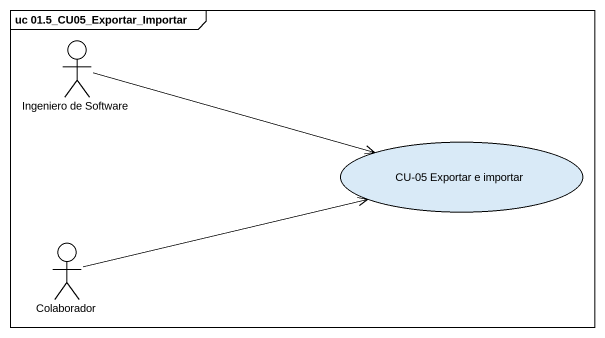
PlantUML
@startuml
mainframe uc 01.5_CU05_Exportar_Importar
actor "Ingeniero de Software" as Ingeniero_de_Software
usecase "CU-05 Exportar e importar" as CU_05_Exportar_e_importar
actor Colaborador
Ingeniero_de_Software -right-> CU_05_Exportar_e_importar
Ingeniero_de_Software -right-> CU_05_Exportar_e_importar
Colaborador -right-> CU_05_Exportar_e_importar
Colaborador -right-> CU_05_Exportar_e_importar
@enduml
